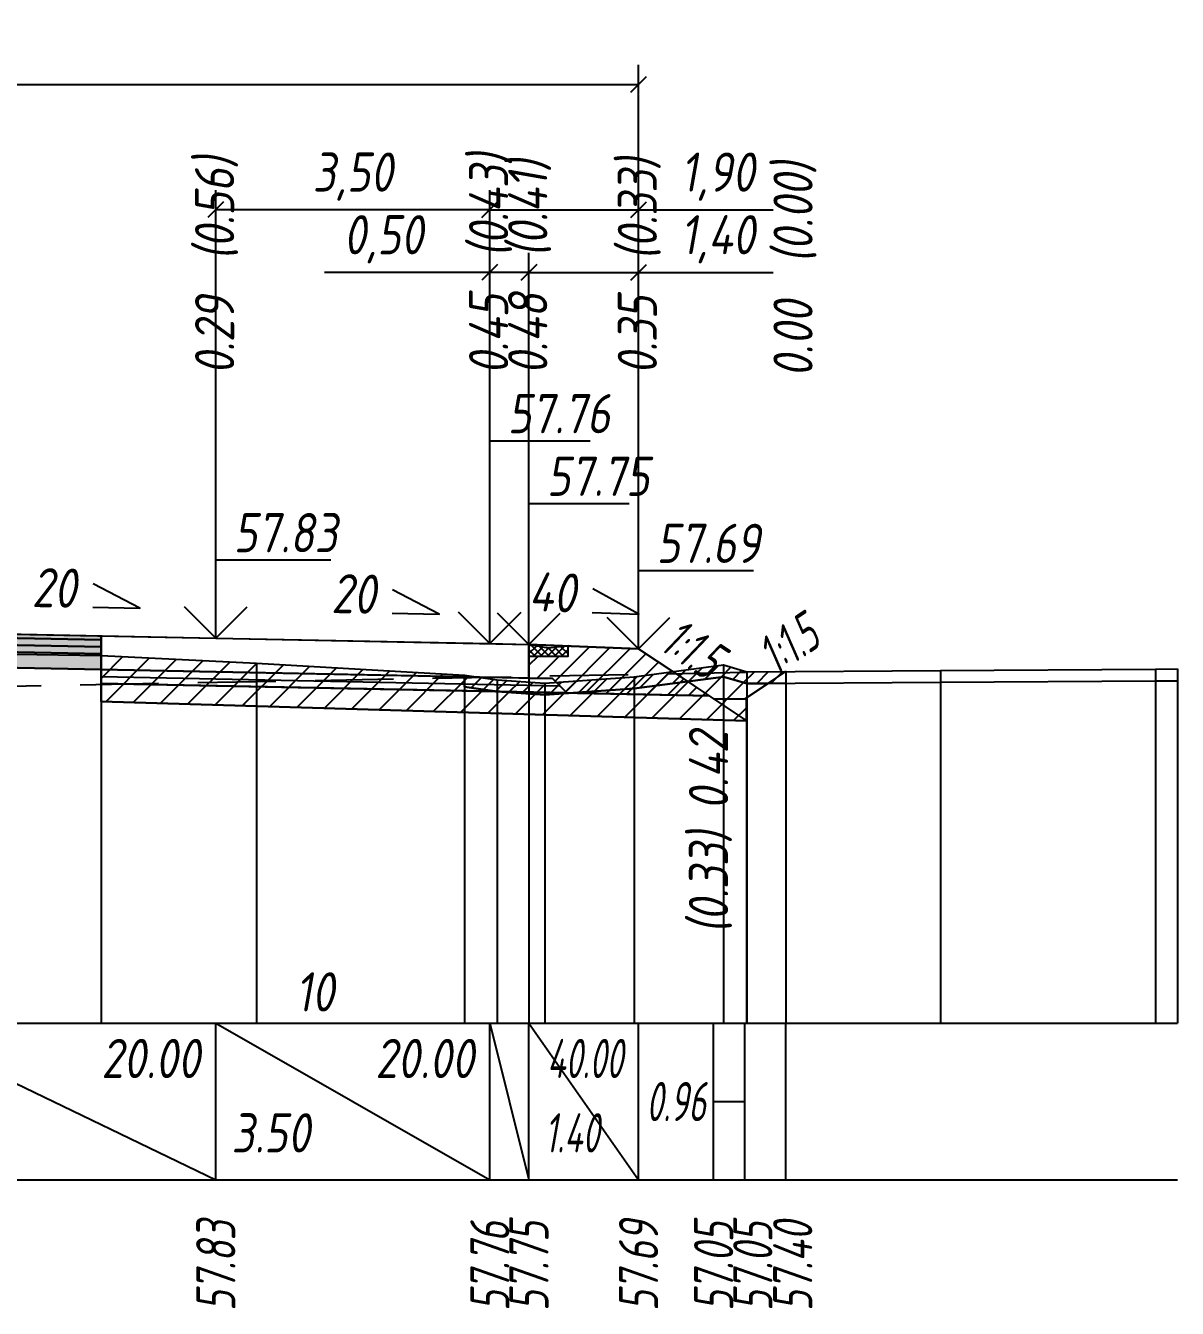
# Model space of a CAD drawing. Extents: x -717 to 1451, y -133302 to 233.
# Drawn here: x 166.6 to 240.2, y -65983.2 to -65901.3 of the extents above; entities that cross this region are included whole.
import ezdxf
from ezdxf.enums import TextEntityAlignment as Align

# ---------------------------------------------------------------- set-up
doc = ezdxf.new("R2010")
doc.units = 0
doc.linetypes.add('штриховая', pattern=[0.75, 0.5, -0.25])
for name, color, linetype in [('Интерполированный поперечник', 2, 'Continuous'), ('Код_514', 1, 'Continuous'), ('Контур_0', 7, 'Continuous'), ('Контур_2521', 7, 'Continuous'), ('Контур_2564', 7, 'Continuous'), ('Контур_2660', 7, 'Continuous'), ('Контур_2665', 7, 'Continuous'), ('Контур_400', 7, 'Continuous'), ('Контур_508', 7, 'Continuous'), ('Контур_512', 7, 'Continuous'), ('Контур_513', 7, 'Continuous'), ('Контур_818', 7, 'Continuous'), ('Красный поперечник', 1, 'Continuous'), ('Объём_2501', 7, 'Continuous'), ('Объём_2564', 7, 'Continuous'), ('Объём_2650', 7, 'Continuous'), ('Объём_2660', 7, 'Continuous'), ('Объём_2661', 7, 'Continuous'), ('Объём_2662', 7, 'Continuous'), ('Объём_2663', 7, 'Continuous'), ('Объём_2664', 7, 'Continuous'), ('Объём_2665', 7, 'Continuous'), ('Объём_2666', 7, 'Continuous'), ('Объём_2667', 7, 'Continuous'), ('Объём_2668', 7, 'Continuous'), ('Объём_2669', 7, 'Continuous'), ('Объём_2675', 7, 'Continuous'), ('Объём_2753', 7, 'Continuous'), ('Откосы', 7, 'Continuous'), ('Отметки покрытия', 7, 'Continuous'), ('Рабочие отметки', 7, 'Continuous'), ('Рабочие отметки доп.', 7, 'Continuous'), ('Слои выравнивания', 7, 'Continuous'), ('Таблица', 7, 'Continuous'), ('Уклоны проезжей части', 7, 'Continuous'), ('Черный поперечник', 3, 'Continuous')]:
    doc.layers.add(name, color=color, linetype=linetype)
for name, color, linetype, true_color in [('Контур_2540', 2, 'Continuous', 0xffff00), ('Контур_2560', 2, 'Continuous', 0xffff00), ('Контур_2561', 7, 'Continuous', 0xff8040), ('Контур_2562', 3, 'Continuous', 0x00ff00), ('Контур_2563', 7, 'Continuous', 0xff8000), ('Контур_2570', 7, 'Continuous', 0x80ff00), ('Контур_2725', 7, 'Continuous', 0x323232), ('Контур_2736', 4, 'Continuous', 0x00ffff), ('Контур_2737', 4, 'Continuous', 0x00ffff), ('Контур_2738', 4, 'Continuous', 0x00ffff), ('Контур_2739', 4, 'Continuous', 0x00ffff), ('Контур_2741', 4, 'Continuous', 0x00ffff), ('Контур_2742', 4, 'Continuous', 0x00ffff), ('Контур_2743', 4, 'Continuous', 0x00ffff), ('Контур_2744', 7, 'Continuous', 0xa4ffff), ('Контур_2745', 7, 'Continuous', 0xa4ffff), ('Контур_2747', 4, 'Continuous', 0x00ffff), ('Контур_2748', 4, 'Continuous', 0x00ffff), ('Контур_2749', 4, 'Continuous', 0x00ffff), ('Контур_2750', 4, 'Continuous', 0x00ffff), ('Контур_2751', 4, 'Continuous', 0x00ffff), ('Контур_2752', 4, 'Continuous', 0x00ffff), ('Контур_2760', 7, 'Continuous', 0x323232), ('Контур_2761', 7, 'Continuous', 0x323232), ('Контур_2762', 7, 'Continuous', 0x323232), ('Контур_2763', 7, 'Continuous', 0x323232), ('Контур_402', 7, 'Continuous', 0xff6464), ('Контур_703', 4, 'Continuous', 0x00ffff), ('Контур_705', 4, 'Continuous', 0x00ffff), ('Контур_707', 4, 'Continuous', 0x00ffff), ('Контур_720', 131, 'Continuous', 0xaaffff), ('Объём_2500', 7, 'Continuous', 0xc0c0c0), ('Объём_2520', 7, 'Continuous', 0x80ffff), ('Объём_2540', 2, 'Continuous', 0xffff00), ('Объём_2560', 2, 'Continuous', 0xffff00), ('Объём_2561', 7, 'Continuous', 0xff8040), ('Объём_2562', 3, 'Continuous', 0x00ff00), ('Объём_2563', 7, 'Continuous', 0xff8000), ('Объём_2570', 7, 'Continuous', 0x80ff00), ('Объём_2600', 7, 'Continuous', 0x808000), ('Объём_2746', 2, 'Continuous', 0xffff00)]:
    doc.layers.add(name, color=color, linetype=linetype, true_color=true_color)
doc.styles.get("Standard").update_dxf_attribs({"font": 'txt', "height": 2.5})
doc.styles.add('М', font='romand.shx', dxfattribs={"width": 0.8, "oblique": 10, "height": 2.5})
doc.dimstyles.new('ISO-25', dxfattribs={"dimtxt": 2.5, "dimasz": 2.5, "dimexe": 1.25, "dimexo": 0.625, "dimtad": 1, "dimtxsty": 'Standard', "dimcen": 2.5, "dimadec": 0, "dimazin": 0, "dimtfac": 1, "dimtmove": 0, "dimatfit": 3, "dimfxl": 1, "dimarcsym": 0})

# ---------------------------------------------------------------- blocks, each defined once
blk = doc.blocks.new('_Oblique')
at = {"color": 0, "linetype": 'ByBlock', "lineweight": -2}
blk.add_line((-0.5, -0.5), (0.5, 0.5), dxfattribs=at)
blk = doc.blocks.new('*D1587')
at = {"color": 0, "lineweight": -2, "transparency": 16777216}
for p, q in [((198.793, -65940.247), (198.793, -65915.807)), ((205.793, -65940.527), (205.793, -65915.807)), ((198.793, -65917.057), (205.793, -65917.057)), ((205.793, -65917.057), (214.397, -65917.057))]:
    blk.add_line(p, q, dxfattribs=at)
at = {"layer": 'Defpoints', "color": 0, "transparency": 16777216}
for p in [(205.793, -65917.057), (198.793, -65940.872), (205.793, -65941.152)]:
    blk.add_point(p, dxfattribs=at)
at = {"color": 0, "lineweight": -2, "transparency": 16777216, "rotation": 180}
blk.add_blockref('_Oblique', (198.793, -65917.057), dxfattribs=at)
at = {"color": 0, "lineweight": -2, "transparency": 16777216}
blk.add_blockref('_Oblique', (205.793, -65917.057), dxfattribs=at)
at = {"color": 0, "transparency": 16777216, "insert": (210.856, -65914.944), "char_height": 2.5, "width": 8.75, "attachment_point": 5, "style": 'М'}
blk.add_mtext('1,40', dxfattribs=at)
blk = doc.blocks.new('*D1589')
at = {"color": 0, "lineweight": -2, "transparency": 16777216}
for p, q in [((196.293, -65940.197), (196.293, -65915.807)), ((198.793, -65940.247), (198.793, -65915.807)), ((196.293, -65917.057), (185.741, -65917.057)), ((198.793, -65917.057), (196.293, -65917.057))]:
    blk.add_line(p, q, dxfattribs=at)
at = {"layer": 'Defpoints', "color": 0, "transparency": 16777216}
for p in [(198.793, -65917.057), (196.293, -65940.822), (198.793, -65940.872)]:
    blk.add_point(p, dxfattribs=at)
at = {"color": 0, "lineweight": -2, "transparency": 16777216, "rotation": 180}
blk.add_blockref('_Oblique', (196.293, -65917.057), dxfattribs=at)
at = {"color": 0, "lineweight": -2, "transparency": 16777216}
blk.add_blockref('_Oblique', (198.793, -65917.057), dxfattribs=at)
at = {"color": 0, "transparency": 16777216, "insert": (189.502, -65914.944), "char_height": 2.5, "width": 9.16667, "attachment_point": 5, "style": 'М'}
blk.add_mtext('0,50', dxfattribs=at)
blk = doc.blocks.new('*D1591')
at = {"color": 0, "lineweight": -2, "transparency": 16777216}
for p, q in [((178.793, -65939.847), (178.793, -65911.807)), ((196.293, -65940.197), (196.293, -65911.807)), ((196.293, -65913.057), (178.793, -65913.057))]:
    blk.add_line(p, q, dxfattribs=at)
at = {"layer": 'Defpoints', "color": 0, "transparency": 16777216}
for p in [(178.793, -65913.057), (178.793, -65940.472), (196.293, -65940.822)]:
    blk.add_point(p, dxfattribs=at)
at = {"color": 0, "lineweight": -2, "transparency": 16777216, "rotation": 180}
blk.add_blockref('_Oblique', (178.793, -65913.057), dxfattribs=at)
at = {"color": 0, "lineweight": -2, "transparency": 16777216}
blk.add_blockref('_Oblique', (196.293, -65913.057), dxfattribs=at)
at = {"color": 0, "transparency": 16777216, "insert": (187.543, -65910.944), "char_height": 2.5, "width": 9.58333, "attachment_point": 5, "style": 'М'}
blk.add_mtext('3,50', dxfattribs=at)
blk = doc.blocks.new('*D1592')
at = {"color": 0, "lineweight": -2, "transparency": 16777216}
for p, q in [((196.293, -65940.197), (196.293, -65911.807)), ((205.793, -65940.527), (205.793, -65911.807)), ((196.293, -65913.057), (205.793, -65913.057)), ((205.793, -65913.057), (214.397, -65913.057))]:
    blk.add_line(p, q, dxfattribs=at)
at = {"layer": 'Defpoints', "color": 0, "transparency": 16777216}
for p in [(196.293, -65913.057), (196.293, -65940.822), (205.793, -65941.152)]:
    blk.add_point(p, dxfattribs=at)
at = {"color": 0, "lineweight": -2, "transparency": 16777216, "rotation": 180}
blk.add_blockref('_Oblique', (196.293, -65913.057), dxfattribs=at)
at = {"color": 0, "lineweight": -2, "transparency": 16777216}
blk.add_blockref('_Oblique', (205.793, -65913.057), dxfattribs=at)
at = {"color": 0, "transparency": 16777216, "insert": (210.856, -65910.944), "char_height": 2.5, "width": 8.75, "attachment_point": 5, "style": 'М'}
blk.add_mtext('1,90', dxfattribs=at)
blk = doc.blocks.new('*D1594')
at = {"color": 0, "lineweight": -2, "transparency": 16777216}
for p, q in [((110.293, -65940.527), (110.293, -65903.807)), ((205.793, -65940.527), (205.793, -65903.807)), ((110.293, -65905.057), (205.793, -65905.057))]:
    blk.add_line(p, q, dxfattribs=at)
at = {"layer": 'Defpoints', "color": 0, "transparency": 16777216}
for p in [(205.793, -65905.057), (110.293, -65941.152), (205.793, -65941.152)]:
    blk.add_point(p, dxfattribs=at)
at = {"color": 0, "lineweight": -2, "transparency": 16777216, "rotation": 180}
blk.add_blockref('_Oblique', (110.293, -65905.057), dxfattribs=at)
at = {"color": 0, "lineweight": -2, "transparency": 16777216}
blk.add_blockref('_Oblique', (205.793, -65905.057), dxfattribs=at)
at = {"color": 0, "transparency": 16777216, "insert": (158.043, -65902.944), "char_height": 2.5, "width": 10.41667, "attachment_point": 5, "style": 'М'}
blk.add_mtext('19,10', dxfattribs=at)

msp = doc.modelspace()

# ---------------------------------------------------------------- hatches: boundary and pattern name
h = msp.add_hatch()
h.set_pattern_fill('ANSI37', color=256, scale=0.1)
h.set_pattern_definition([(45, (200.03432, -65941.05793), (-0.22451, 0.22451), []), (135, (200.03432, -65941.05793), (-0.22451, -0.22451), [])])
h.paths.add_polyline_path([(198.793, -65940.81), (198.793, -65941.561), (201.293, -65941.561), (201.297, -65940.91), (200.027, -65941.058)])
at = {"layer": 'Объём_2563'}
h = msp.add_hatch(dxfattribs=at)
h.set_pattern_fill('ANSI31', color=256, scale=0.3)
h.paths.add_polyline_path([(201.211, -65943.908), (200.293, -65942.99), (198.793, -65942.96), (198.793, -65941.561), (201.297, -65941.561), (201.297, -65940.91), (205.793, -65941.09), (210.293, -65944.09)])
at = {"layer": 'Объём_2570'}
h = msp.add_hatch(dxfattribs=at)
h.set_pattern_fill('ANSI31', color=256, scale=0.2)
h.paths.add_polyline_path([(215.205, -65943.292), (212.715, -65943.31), (211.224, -65942.872), (205.513, -65943.634), (199.798, -65944.04), (196.772, -65943.818), (194.684, -65943.522), (194.684, -65942.772), (196.772, -65943.068), (199.798, -65943.29), (205.513, -65942.884), (211.224, -65942.122), (212.715, -65942.56), (215.205, -65942.542)])
at = {"layer": 'Объём_2600'}
h = msp.add_hatch(dxfattribs=at)
h.set_pattern_fill('ANSI31', color=6, scale=0.4)
h.paths.add_polyline_path([(212.684, -65944.223), (212.684, -65945.684), (171.462, -65944.447), (171.462, -65941.516), (181.4, -65942.012), (194.684, -65942.772), (194.684, -65943.522), (196.772, -65943.818), (199.798, -65944.04), (205.513, -65943.634), (211.224, -65942.872), (212.715, -65943.31), (214.068, -65943.3)])
h = msp.add_hatch(dxfattribs=at)
h.set_pattern_fill('HONEY', color=5, scale=0.3)
h.paths.add_polyline_path([(214.068, -65943.3), (215.205, -65942.542), (215.205, -65943.292)])
at = {"layer": 'Слои выравнивания'}
for color, points in [(2, [(158.043, -65939.995), (161.844, -65940.071), (171.462, -65940.263), (171.462, -65940.513), (161.844, -65940.321), (158.043, -65940.245)]), (3, [(158.043, -65940.245), (161.844, -65940.321), (171.462, -65940.513), (171.462, -65940.963), (161.844, -65940.771), (158.043, -65940.695)]), (4, [(158.043, -65940.695), (161.844, -65940.771), (171.462, -65940.963), (171.462, -65941.413), (161.844, -65941.221), (158.043, -65941.145)]), (5, [(158.043, -65941.145), (161.844, -65941.221), (171.462, -65941.413), (171.462, -65942.413), (161.844, -65942.221), (158.043, -65942.145)])]:
    msp.add_hatch(color=color, dxfattribs=at).paths.add_polyline_path(points)

# ---------------------------------------------------------------- linework, layer by layer
msp.add_lwpolyline([(198.793, -65940.81), (198.793, -65941.561), (201.293, -65941.561), (201.297, -65940.91), (200.027, -65941.058), (198.793, -65940.81)])
at = {"layer": 'Интерполированный поперечник', "linetype": 'штриховая', "ltscale": 10, "flags": 128}
msp.add_lwpolyline([(87.65, -65944.945), (215.205, -65942.542)], dxfattribs=at)
at = {"layer": 'Код_514'}
for p, q in [((158.043, -65965), (178.793, -65975)), ((178.793, -65975), (178.793, -65965)), ((178.793, -65965), (196.293, -65975)), ((196.293, -65975), (196.293, -65965)), ((196.293, -65965), (198.793, -65975)), ((198.793, -65975), (198.793, -65965)), ((198.793, -65965), (205.793, -65975)), ((205.793, -65975), (205.793, -65965)), ((210.588, -65975), (210.588, -65965)), ((212.588, -65975), (212.588, -65965)), ((215.205, -65975), (215.205, -65965)), ((210.588, -65970), (212.588, -65970))]:
    msp.add_line(p, q, dxfattribs=at)
at = {"layer": 'Контур_0', "flags": 128}
for points in [[(171.462, -65940.263), (198.793, -65940.81), (198.793, -65942.96), (171.462, -65942.413), (171.462, -65940.263), (171.462, -65940.263)], [(205.793, -65941.09), (208.17, -65942.675), (208.17, -65942.675), (208.17, -65942.675), (208.17, -65942.675), (208.17, -65942.675), (208.17, -65942.675), (208.17, -65942.675), (208.17, -65942.675), (208.17, -65942.675), (208.17, -65942.675), (208.17, -65942.675), (208.17, -65942.675), (208.17, -65942.675), (208.17, -65942.675), (210.588, -65944.287)], [(205.793, -65941.09), (208.17, -65942.675), (208.17, -65942.675), (208.17, -65942.675), (208.17, -65942.675), (208.17, -65942.675), (208.17, -65942.675), (208.17, -65942.675), (208.17, -65942.675), (208.17, -65942.675), (208.17, -65942.675), (208.17, -65942.675), (208.17, -65942.675), (208.17, -65942.675), (208.17, -65942.675), (210.588, -65944.287), (212.588, -65944.287), (215.205, -65942.542), (215.205, -65942.542), (215.205, -65942.542), (215.205, -65942.542), (215.205, -65942.542), (215.205, -65942.542), (215.205, -65942.542), (215.205, -65942.542), (215.205, -65942.542), (215.205, -65942.542), (215.205, -65942.542), (215.205, -65942.542), (215.205, -65942.542)], [(178.793, -65942.56), (200.293, -65942.99), (201.211, -65943.908), (171.462, -65943.313), (171.462, -65942.413), (178.793, -65942.56), (178.793, -65942.56)], [(198.793, -65942.96), (200.293, -65942.99), (201.211, -65943.908), (210.293, -65944.09)]]:
    msp.add_lwpolyline(points, dxfattribs=at)
at = {"layer": 'Контур_2521', "color": 250, "flags": 128}
msp.add_lwpolyline([(171.462, -65942.863), (200.752, -65943.449)], dxfattribs=at)
at = {"layer": 'Контур_2540', "flags": 128}
msp.add_lwpolyline([(178.793, -65943.46), (210.293, -65944.09), (212.684, -65945.684), (171.462, -65944.447), (171.462, -65943.313), (178.793, -65943.46), (178.793, -65943.46)], dxfattribs=at)
at = {"layer": 'Контур_2560', "flags": 128}
msp.add_lwpolyline([(198.793, -65940.81), (205.793, -65941.09), (205.793, -65941.09), (205.793, -65941.09)], dxfattribs=at)
at = {"layer": 'Контур_2561', "flags": 128}
msp.add_lwpolyline([(198.793, -65940.81), (198.793, -65940.81), (205.793, -65941.09), (205.793, -65941.09), (198.793, -65940.81)], dxfattribs=at)
at = {"layer": 'Контур_2562', "flags": 128}
msp.add_lwpolyline([(205.793, -65941.09), (205.793, -65941.09), (205.793, -65941.09), (205.793, -65941.09), (205.793, -65941.09)], dxfattribs=at)
at = {"layer": 'Контур_2563', "flags": 128}
msp.add_lwpolyline([(201.211, -65943.908), (200.293, -65942.99), (198.793, -65942.96), (198.793, -65940.81), (205.793, -65941.09), (210.293, -65944.09), (201.211, -65943.908), (201.211, -65943.908)], dxfattribs=at)
at = {"layer": 'Контур_2564', "flags": 128}
msp.add_lwpolyline([(198.793, -65940.81), (205.793, -65941.09)], dxfattribs=at)
at = {"layer": 'Контур_2570', "flags": 128}
msp.add_lwpolyline([(161.844, -65941.373), (171.462, -65941.516), (181.4, -65942.012), (194.684, -65942.772), (194.684, -65943.522), (196.772, -65943.818), (199.798, -65944.04), (205.513, -65943.634), (211.224, -65942.872), (212.715, -65943.31), (225.071, -65943.219), (238.802, -65943.144), (240.205, -65943.129)], dxfattribs=at)
at = {"layer": 'Контур_2660', "flags": 128}
msp.add_lwpolyline([(171.462, -65944.447), (212.684, -65945.684)], dxfattribs=at)
at = {"layer": 'Контур_2665', "flags": 128}
msp.add_lwpolyline([(205.793, -65941.09), (205.793, -65941.09)], dxfattribs=at)
at = {"layer": 'Контур_2725', "flags": 128}
msp.add_lwpolyline([(125.227, -65942.801), (134.452, -65942.616), (137.293, -65942.56), (148.329, -65942.339), (152.304, -65942.259), (158.043, -65942.145), (161.844, -65942.221), (171.462, -65942.413)], dxfattribs=at)
at = {"layer": 'Контур_2736', "flags": 128}
for points in [[(205.793, -65941.09), (208.17, -65942.675)], [(208.17, -65942.675), (210.588, -65944.287)]]:
    msp.add_lwpolyline(points, dxfattribs=at)
at = {"layer": 'Контур_2737', "flags": 128}
msp.add_lwpolyline([(208.17, -65942.675), (208.17, -65942.675)], dxfattribs=at)
at = {"layer": 'Контур_2738', "flags": 128}
msp.add_lwpolyline([(208.17, -65942.675), (208.17, -65942.675)], dxfattribs=at)
at = {"layer": 'Контур_2739', "flags": 128}
msp.add_lwpolyline([(208.17, -65942.675), (208.17, -65942.675)], dxfattribs=at)
at = {"layer": 'Контур_2741', "flags": 128}
msp.add_lwpolyline([(215.205, -65942.542), (215.205, -65942.542)], dxfattribs=at)
at = {"layer": 'Контур_2742', "flags": 128}
msp.add_lwpolyline([(215.205, -65942.542), (215.205, -65942.542)], dxfattribs=at)
at = {"layer": 'Контур_2743', "flags": 128}
msp.add_lwpolyline([(215.205, -65942.542), (215.205, -65942.542)], dxfattribs=at)
at = {"layer": 'Контур_2744', "flags": 128}
msp.add_lwpolyline([(215.205, -65942.542), (215.205, -65942.542)], dxfattribs=at)
msp.add_lwpolyline([(215.205, -65942.542), (215.205, -65942.542)], dxfattribs=at)
msp.add_lwpolyline([(215.205, -65942.542), (215.205, -65942.542)], dxfattribs=at)
msp.add_lwpolyline([(215.205, -65942.542), (215.205, -65942.542)], dxfattribs=at)
msp.add_lwpolyline([(215.205, -65942.542), (215.205, -65942.542)], dxfattribs=at)
msp.add_lwpolyline([(215.205, -65942.542), (215.205, -65942.542)], dxfattribs=at)
at = {"layer": 'Контур_2745', "flags": 128}
msp.add_lwpolyline([(208.17, -65942.675), (208.17, -65942.675)], dxfattribs=at)
msp.add_lwpolyline([(208.17, -65942.675), (208.17, -65942.675)], dxfattribs=at)
msp.add_lwpolyline([(208.17, -65942.675), (208.17, -65942.675)], dxfattribs=at)
msp.add_lwpolyline([(208.17, -65942.675), (208.17, -65942.675)], dxfattribs=at)
msp.add_lwpolyline([(208.17, -65942.675), (208.17, -65942.675)], dxfattribs=at)
msp.add_lwpolyline([(208.17, -65942.675), (208.17, -65942.675)], dxfattribs=at)
at = {"layer": 'Контур_2747', "flags": 128}
msp.add_lwpolyline([(208.17, -65942.675), (208.17, -65942.675)], dxfattribs=at)
at = {"layer": 'Контур_2748', "flags": 128}
msp.add_lwpolyline([(208.17, -65942.675), (208.17, -65942.675)], dxfattribs=at)
at = {"layer": 'Контур_2749', "flags": 128}
msp.add_lwpolyline([(208.17, -65942.675), (208.17, -65942.675)], dxfattribs=at)
at = {"layer": 'Контур_2750', "flags": 128}
msp.add_lwpolyline([(215.205, -65942.542), (215.205, -65942.542)], dxfattribs=at)
at = {"layer": 'Контур_2751', "flags": 128}
msp.add_lwpolyline([(215.205, -65942.542), (215.205, -65942.542)], dxfattribs=at)
at = {"layer": 'Контур_2752', "flags": 128}
msp.add_lwpolyline([(215.205, -65942.542), (215.205, -65942.542)], dxfattribs=at)
at = {"layer": 'Контур_2760', "flags": 128}
msp.add_lwpolyline([(125.227, -65940.651), (134.452, -65940.466), (137.293, -65940.41), (148.329, -65940.189), (152.304, -65940.109), (158.043, -65939.995), (161.844, -65940.071), (171.462, -65940.263)], dxfattribs=at)
at = {"layer": 'Контур_2761', "flags": 128}
msp.add_lwpolyline([(125.227, -65940.901), (134.452, -65940.716), (137.293, -65940.66), (148.329, -65940.439), (152.304, -65940.359), (158.043, -65940.245), (161.844, -65940.321), (171.462, -65940.513)], dxfattribs=at)
at = {"layer": 'Контур_2762', "flags": 128}
msp.add_lwpolyline([(125.227, -65941.351), (134.452, -65941.166), (137.293, -65941.11), (148.329, -65940.889), (152.304, -65940.809), (158.043, -65940.695), (161.844, -65940.771), (171.462, -65940.963)], dxfattribs=at)
at = {"layer": 'Контур_2763', "flags": 128}
msp.add_lwpolyline([(125.227, -65941.801), (134.452, -65941.616), (137.293, -65941.56), (148.329, -65941.339), (152.304, -65941.259), (158.043, -65941.145), (161.844, -65941.221), (171.462, -65941.413)], dxfattribs=at)
at = {"layer": 'Контур_400', "flags": 128}
msp.add_lwpolyline([(158.043, -65939.995), (178.793, -65940.41), (196.293, -65940.76), (196.293, -65940.76), (196.293, -65940.76), (196.293, -65940.76), (196.293, -65940.76), (196.293, -65940.76), (198.793, -65940.81)], dxfattribs=at)
at = {"layer": 'Контур_402', "flags": 128}
msp.add_lwpolyline([(105, -65945.636), (125.227, -65945.029), (125.227, -65942.801), (158.043, -65942.145), (171.462, -65942.413), (171.462, -65944.447), (212.684, -65945.684)], dxfattribs=at)
at = {"layer": 'Контур_508', "flags": 128}
msp.add_lwpolyline([(105, -65945.636), (125.227, -65945.029), (125.227, -65942.801), (158.043, -65942.145), (171.462, -65942.413), (171.462, -65944.447), (212.684, -65945.684), (212.684, -65944.223), (215.205, -65942.542)], dxfattribs=at)
at = {"layer": 'Контур_512', "flags": 128}
msp.add_lwpolyline([(171.462, -65944.447), (212.684, -65945.684), (212.684, -65944.223), (215.205, -65942.542)], dxfattribs=at)
at = {"layer": 'Контур_513', "flags": 128}
msp.add_lwpolyline([(105, -65945.636), (125.227, -65945.029), (125.227, -65942.801), (158.043, -65942.145), (171.462, -65942.413), (171.462, -65944.447), (212.684, -65945.684), (212.684, -65944.223), (215.205, -65942.542)], dxfattribs=at)
at = {"layer": 'Контур_703', "flags": 128}
msp.add_lwpolyline([(205.793, -65941.09), (208.17, -65942.675)], dxfattribs=at)
at = {"layer": 'Контур_705', "flags": 128}
msp.add_lwpolyline([(208.17, -65942.675), (208.17, -65942.675)], dxfattribs=at)
at = {"layer": 'Контур_707', "flags": 128}
msp.add_lwpolyline([(212.588, -65944.287), (215.205, -65942.542)], dxfattribs=at)
at = {"layer": 'Контур_720', "flags": 128}
msp.add_lwpolyline([(210.588, -65944.287), (212.588, -65944.287)], dxfattribs=at)
at = {"layer": 'Контур_818', "flags": 128}
msp.add_lwpolyline([(105, -65942.712), (116.19, -65942.121), (125.227, -65941.571), (134.452, -65941.47), (148.329, -65941.212), (158.043, -65941.328), (161.844, -65941.373), (171.462, -65941.516), (181.4, -65942.012), (194.684, -65942.772), (194.684, -65943.522), (196.772, -65943.818), (199.798, -65944.04), (205.513, -65943.634), (211.224, -65942.872), (212.715, -65943.31), (215.205, -65943.292)], dxfattribs=at)
at = {"layer": 'Красный поперечник'}
for p, q in [((158.043, -65939.995), (178.793, -65940.41)), ((178.793, -65940.41), (196.293, -65940.76)), ((196.293, -65940.76), (198.793, -65940.81)), ((198.793, -65940.81), (205.793, -65941.09)), ((205.793, -65941.09), (210.588, -65944.287)), ((212.588, -65944.287), (215.205, -65942.542)), ((215.205, -65942.542), (215.205, -65965)), ((171.462, -65944.447), (171.462, -65965)), ((210.588, -65944.287), (212.588, -65944.287)), ((212.684, -65944.223), (212.684, -65965)), ((212.684, -65945.684), (212.684, -65965))]:
    msp.add_line(p, q, dxfattribs=at)
at = {"layer": 'Объём_2500', "flags": 128}
msp.add_lwpolyline([(171.462, -65940.263), (198.793, -65940.81), (198.793, -65942.96), (171.462, -65942.413), (171.462, -65940.263), (171.462, -65940.263)], dxfattribs=at)
at = {"layer": 'Объём_2501', "flags": 128}
msp.add_lwpolyline([(158.043, -65939.995), (178.793, -65940.41), (196.293, -65940.76), (196.293, -65940.76), (196.293, -65940.76), (196.293, -65940.76), (196.293, -65940.76), (196.293, -65940.76), (198.793, -65940.81)], dxfattribs=at)
at = {"layer": 'Объём_2520', "color": 250, "flags": 128}
msp.add_lwpolyline([(178.793, -65942.56), (200.293, -65942.99), (201.211, -65943.908), (171.462, -65943.313), (171.462, -65942.413), (178.793, -65942.56), (178.793, -65942.56)], dxfattribs=at)
at = {"layer": 'Объём_2540', "flags": 128}
msp.add_lwpolyline([(178.793, -65943.46), (210.293, -65944.09), (212.684, -65945.684), (171.462, -65944.447), (171.462, -65943.313), (178.793, -65943.46), (178.793, -65943.46)], dxfattribs=at)
at = {"layer": 'Объём_2560', "flags": 128}
msp.add_lwpolyline([(198.793, -65940.81), (205.793, -65941.09), (205.793, -65941.09), (205.793, -65941.09)], dxfattribs=at)
at = {"layer": 'Объём_2561', "flags": 128}
msp.add_lwpolyline([(198.793, -65940.81), (198.793, -65940.81), (205.793, -65941.09), (205.793, -65941.09), (198.793, -65940.81)], dxfattribs=at)
at = {"layer": 'Объём_2562', "flags": 128}
msp.add_lwpolyline([(205.793, -65941.09), (205.793, -65941.09), (205.793, -65941.09), (205.793, -65941.09), (205.793, -65941.09)], dxfattribs=at)
at = {"layer": 'Объём_2563', "color": 250, "flags": 128}
msp.add_lwpolyline([(201.211, -65943.908), (200.293, -65942.99), (198.793, -65942.96), (198.793, -65941.561), (201.297, -65941.561), (201.297, -65940.91), (205.793, -65941.09), (210.293, -65944.09), (201.211, -65943.908), (201.211, -65943.908)], dxfattribs=at)
at = {"layer": 'Объём_2564', "flags": 128}
msp.add_lwpolyline([(198.793, -65940.81), (205.793, -65941.09)], dxfattribs=at)
at = {"layer": 'Объём_2570', "flags": 128}
msp.add_lwpolyline([(215.205, -65943.292), (212.715, -65943.31), (211.224, -65942.872), (205.513, -65943.634), (199.798, -65944.04), (196.772, -65943.818), (194.684, -65943.522), (194.684, -65942.772), (196.772, -65943.068), (199.798, -65943.29), (205.513, -65942.884), (211.224, -65942.122), (212.715, -65942.56), (215.205, -65942.542), (215.205, -65943.292), (215.205, -65943.292)], dxfattribs=at)
at = {"layer": 'Объём_2600', "color": 5, "flags": 128}
msp.add_lwpolyline([(214.068, -65943.3), (215.205, -65942.542), (215.205, -65943.292), (214.068, -65943.3), (214.068, -65943.3)], dxfattribs=at)
at = {"layer": 'Объём_2650', "color": 6, "flags": 128}
msp.add_lwpolyline([(212.684, -65944.223), (212.684, -65945.684), (171.462, -65944.447), (171.462, -65941.516), (181.4, -65942.012), (194.684, -65942.772), (194.684, -65943.522), (196.772, -65943.818), (199.798, -65944.04), (205.513, -65943.634), (211.224, -65942.872), (212.715, -65943.31), (214.068, -65943.3), (212.684, -65944.223), (212.684, -65944.223)], dxfattribs=at)
at = {"layer": 'Объём_2660', "flags": 128}
msp.add_lwpolyline([(171.462, -65944.447), (212.684, -65945.684)], dxfattribs=at)
at = {"layer": 'Объём_2661', "flags": 128}
msp.add_lwpolyline([(205.793, -65941.09), (208.17, -65942.675), (210.588, -65944.287)], dxfattribs=at)
at = {"layer": 'Объём_2662', "flags": 128}
msp.add_lwpolyline([(212.588, -65944.287), (215.205, -65942.542)], dxfattribs=at)
at = {"layer": 'Объём_2663', "flags": 128}
msp.add_lwpolyline([(210.588, -65944.287), (212.588, -65944.287)], dxfattribs=at)
at = {"layer": 'Объём_2664', "flags": 128}
msp.add_lwpolyline([(210.588, -65944.287), (212.588, -65944.287)], dxfattribs=at)
at = {"layer": 'Объём_2665', "flags": 128}
msp.add_lwpolyline([(205.793, -65941.09), (205.793, -65941.09)], dxfattribs=at)
at = {"layer": 'Объём_2666', "flags": 128}
for points in [[(205.793, -65941.09), (208.17, -65942.675)], [(208.17, -65942.675), (210.588, -65944.287)]]:
    msp.add_lwpolyline(points, dxfattribs=at)
at = {"layer": 'Объём_2667', "flags": 128}
for points in [[(208.17, -65942.675), (208.17, -65942.675)], [(215.205, -65942.542), (215.205, -65942.542)]]:
    msp.add_lwpolyline(points, dxfattribs=at)
at = {"layer": 'Объём_2668', "flags": 128}
for points in [[(208.17, -65942.675), (208.17, -65942.675)], [(215.205, -65942.542), (215.205, -65942.542)]]:
    msp.add_lwpolyline(points, dxfattribs=at)
at = {"layer": 'Объём_2669', "flags": 128}
for points in [[(208.17, -65942.675), (208.17, -65942.675)], [(215.205, -65942.542), (215.205, -65942.542)]]:
    msp.add_lwpolyline(points, dxfattribs=at)
at = {"layer": 'Объём_2675', "flags": 128}
for points in [[(208.17, -65942.675), (208.17, -65942.675)], [(208.17, -65942.675), (208.17, -65942.675)], [(208.17, -65942.675), (208.17, -65942.675)], [(208.17, -65942.675), (208.17, -65942.675)], [(208.17, -65942.675), (208.17, -65942.675)], [(208.17, -65942.675), (208.17, -65942.675)], [(215.205, -65942.542), (215.205, -65942.542)], [(215.205, -65942.542), (215.205, -65942.542)], [(215.205, -65942.542), (215.205, -65942.542)], [(215.205, -65942.542), (215.205, -65942.542)], [(215.205, -65942.542), (215.205, -65942.542)], [(215.205, -65942.542), (215.205, -65942.542)]]:
    msp.add_lwpolyline(points, dxfattribs=at)
at = {"layer": 'Объём_2746', "flags": 128}
msp.add_lwpolyline([(194.684, -65943.522), (196.772, -65943.818), (199.798, -65944.04), (205.513, -65943.634), (208.926, -65943.178), (210.588, -65944.287), (212.588, -65944.287), (212.684, -65944.223), (212.684, -65945.684), (171.462, -65944.447), (171.462, -65941.516), (181.4, -65942.012), (194.684, -65942.772), (194.684, -65943.522), (194.684, -65943.522)], dxfattribs=at)
at = {"layer": 'Объём_2753', "flags": 128}
msp.add_lwpolyline([(171.462, -65940.263), (171.462, -65940.263)], dxfattribs=at)
at = {"layer": 'Откосы', "color": 1, "flags": 128}
for points in [[(170.931, -65938.435), (173.931, -65938.495), (170.961, -65936.936)], [(190.056, -65938.818), (193.056, -65938.878), (190.086, -65937.318)], [(202.821, -65938.766), (205.819, -65938.886), (202.881, -65937.267)]]:
    msp.add_lwpolyline(points, dxfattribs=at)
at = {"layer": 'Отметки покрытия', "color": 1}
for p, q in [((196.293, -65940.76), (196.293, -65927.81)), ((196.293, -65927.81), (202.693, -65927.81)), ((198.793, -65940.81), (198.793, -65931.81)), ((198.793, -65931.81), (205.193, -65931.81)), ((178.793, -65940.41), (178.793, -65935.41)), ((178.793, -65935.41), (186.143, -65935.41)), ((205.793, -65941.09), (205.793, -65936.09)), ((205.793, -65936.09), (213.143, -65936.09)), ((178.793, -65940.41), (176.793, -65938.41)), ((178.793, -65940.41), (180.793, -65938.41)), ((196.293, -65940.76), (194.293, -65938.76)), ((196.293, -65940.76), (198.293, -65938.76)), ((198.793, -65940.81), (196.793, -65938.81)), ((198.793, -65940.81), (200.793, -65938.81)), ((205.793, -65941.09), (203.793, -65939.09)), ((205.793, -65941.09), (207.793, -65939.09))]:
    msp.add_line(p, q, dxfattribs=at)
at = {"layer": 'Слои выравнивания'}
for p, q in [((171.462, -65940.263), (171.462, -65965)), ((198.793, -65940.81), (198.793, -65965))]:
    msp.add_line(p, q, dxfattribs=at)
at = {"layer": 'Слои выравнивания', "color": 2, "flags": 128}
msp.add_lwpolyline([(158.043, -65939.995), (161.844, -65940.071), (171.462, -65940.263), (171.462, -65940.513), (161.844, -65940.321), (158.043, -65940.245)], close=True, dxfattribs=at)
at = {"layer": 'Слои выравнивания', "color": 3, "flags": 128}
msp.add_lwpolyline([(158.043, -65940.245), (161.844, -65940.321), (171.462, -65940.513), (171.462, -65940.963), (161.844, -65940.771), (158.043, -65940.695)], close=True, dxfattribs=at)
at = {"layer": 'Слои выравнивания', "color": 4, "flags": 128}
msp.add_lwpolyline([(158.043, -65940.695), (161.844, -65940.771), (171.462, -65940.963), (171.462, -65941.413), (161.844, -65941.221), (158.043, -65941.145)], close=True, dxfattribs=at)
at = {"layer": 'Слои выравнивания', "color": 5, "flags": 128}
msp.add_lwpolyline([(158.043, -65941.145), (161.844, -65941.221), (171.462, -65941.413), (171.462, -65942.413), (161.844, -65942.221), (158.043, -65942.145)], close=True, dxfattribs=at)
at = {"layer": 'Таблица'}
for p, q in [((80, -65965), (240.205, -65965)), ((80, -65975), (240.205, -65975))]:
    msp.add_line(p, q, dxfattribs=at)
at = {"layer": 'Черный поперечник', "color": 7}
for p, q in [((171.462, -65941.516), (171.462, -65965)), ((181.4, -65942.012), (181.4, -65965)), ((194.684, -65942.772), (194.684, -65965)), ((211.224, -65942.122), (211.224, -65965)), ((212.715, -65942.56), (212.715, -65965)), ((225.071, -65942.469), (225.071, -65965)), ((238.802, -65942.394), (238.802, -65965)), ((240.205, -65942.379), (240.205, -65965)), ((196.772, -65943.068), (196.772, -65965)), ((199.798, -65943.29), (199.798, -65965)), ((205.513, -65942.884), (205.513, -65965))]:
    msp.add_line(p, q, dxfattribs=at)
at = {"layer": 'Черный поперечник', "flags": 128}
msp.add_lwpolyline([(80, -65944.981), (81.177, -65944.942), (83.156, -65945), (87.65, -65944.945), (94.737, -65943.777), (102.208, -65942.859), (116.19, -65942.121), (125.227, -65941.571), (134.452, -65941.47), (148.329, -65941.212), (158.043, -65941.328), (161.844, -65941.373), (171.462, -65941.516), (181.4, -65942.012), (194.684, -65942.772), (196.772, -65943.068), (199.798, -65943.29), (205.513, -65942.884), (211.224, -65942.122), (212.715, -65942.56), (225.071, -65942.469), (238.802, -65942.394), (240.205, -65942.379)], dxfattribs=at)

# ---------------------------------------------------------------- texts
at = {"layer": 'Код_514', "style": 'М', "oblique": 10}
for s, width, p in [('20.00', 0.8, (177.793, -65966)), ('20.00', 0.8, (195.293, -65966)), ('40.00', 0.6, (204.793, -65966))]:
    msp.add_text(s, height=2.5, dxfattribs=dict(at, width=width)).set_placement(p, align=Align.TOP_RIGHT)
at = {"layer": 'Код_514', "style": 'М', "oblique": 10, "width": 0.6}
msp.add_text('0.96', height=2.5, dxfattribs=at).set_placement((208.191, -65970), align=Align.MIDDLE_CENTER)
at = {"layer": 'Код_514', "style": 'М', "oblique": 10}
for s, width, p in [('3.50', 0.8, (179.793, -65974)), ('1.40', 0.6, (199.793, -65974))]:
    msp.add_text(s, height=2.5, dxfattribs=dict(at, width=width)).set_placement(p, align=Align.BOTTOM_LEFT)
at = {"layer": 'Код_514', "style": 'М', "oblique": 10, "width": 0.7}
for s, p in [('57.83', (178.793, -65983.382)), ('57.76', (196.293, -65983.382)), ('57.75', (198.793, -65983.382)), ('57.69', (205.793, -65983.382)), ('57.05', (210.588, -65983.382)), ('57.05', (213.088, -65983.382)), ('57.40', (215.639, -65983.382))]:
    msp.add_text(s, height=2.5, rotation=90, dxfattribs=at).set_placement(p, align=Align.MIDDLE_LEFT)
at = {"layer": 'Отметки покрытия', "color": 1, "style": 'М', "oblique": 10, "width": 0.8}
for s, p in [('57.76', (197.434, -65928.078)), ('57.75', (199.934, -65932.078)), ('57.83', (179.934, -65935.678)), ('57.69', (206.934, -65936.358))]:
    msp.add_text(s, height=2.5, dxfattribs=at).set_placement(p, align=Align.BOTTOM_LEFT)
at = {"layer": 'Рабочие отметки', "color": 1, "style": 'М', "oblique": 10, "width": 0.8}
for s, p in [('0.45', (196.215, -65923.56)), ('0.48', (198.715, -65923.56)), ('0.35', (205.715, -65923.56)), ('0.29', (178.715, -65923.56)), ('0.00', (215.658, -65923.736))]:
    msp.add_text(s, height=2.5, rotation=90, dxfattribs=at).set_placement(p, align=Align.MIDDLE_LEFT)
msp.add_text('0.42', height=2.5, rotation=90, dxfattribs=at).set_placement((210.26, -65946.339), align=Align.MIDDLE_RIGHT)
at = {"layer": 'Рабочие отметки доп.', "color": 1, "style": 'М', "oblique": 10, "width": 0.8}
for s, p in [('(0.43)', (196.215, -65916.06)), ('(0.56)', (178.715, -65916.26)), ('(0.41)', (198.715, -65916.06)), ('(0.33)', (205.715, -65916.26)), ('(0.00)', (215.658, -65916.436))]:
    msp.add_text(s, height=2.5, rotation=90, dxfattribs=at).set_placement(p, align=Align.MIDDLE_LEFT)
msp.add_text('(0.33)', height=2.5, rotation=90, dxfattribs=at).set_placement((210.26, -65952.718), align=Align.MIDDLE_RIGHT)
at = {"layer": 'Слои выравнивания', "style": 'М', "oblique": 10, "width": 0.8}
msp.add_text('10', height=2.5, dxfattribs=at).set_placement((185.127, -65965), align=Align.BOTTOM_CENTER)
at = {"layer": 'Уклоны проезжей части', "color": 1, "style": 'М', "oblique": 10}
for s, rotation, width, p in [('20', 358.85423, 0.8, (168.438, -65939.202)), ('40', 357.70938, 0.8, (200.229, -65939.482)), ('20', 358.85423, 0.8, (187.563, -65939.585)), ('1:1.5', 33.69007, 0.6, (216.482, -65942.443)), ('1:1.5', 326.30994, 0.6, (208.162, -65942.745))]:
    msp.add_text(s, height=2.5, rotation=rotation, dxfattribs=dict(at, width=width)).set_placement(p, align=Align.BOTTOM_CENTER)

# ---------------------------------------------------------------- dimensions: what is measured, and where the dimension line sits
at = {"color": 5}
dim = msp.add_linear_dim(base=(205.793, -65905.057), p1=(110.293, -65941.152), p2=(205.793, -65941.152), angle=180, dimstyle='ISO-25', override={"dimasz": 1, "dimlfac": 0.2, "dimzin": 0, "dimtxsty": 'М', "dimblk1": 'Oblique', "dimblk2": 'Oblique', "dimsah": 1}, dxfattribs=at)
dim.commit()
dim.dimension.update_dxf_attribs({"geometry": '*D1594', "text_midpoint": (158.043, -65902.944)})
dim = msp.add_linear_dim(base=(178.793, -65913.057), p1=(196.293, -65940.822), p2=(178.793, -65940.472), dimstyle='ISO-25', override={"dimasz": 1, "dimlfac": 0.2, "dimzin": 0, "dimtxsty": 'М', "dimblk1": 'Oblique', "dimblk2": 'Oblique', "dimsah": 1}, dxfattribs=at)
dim.commit()
dim.dimension.update_dxf_attribs({"geometry": '*D1591', "text_midpoint": (187.543, -65910.944)})
dim = msp.add_linear_dim(base=(196.293, -65913.057), p1=(205.793, -65941.152), p2=(196.293, -65940.822), dimstyle='ISO-25', override={"dimasz": 1, "dimlfac": 0.2, "dimzin": 0, "dimtxsty": 'М', "dimblk1": 'Oblique', "dimblk2": 'Oblique', "dimsah": 1}, dxfattribs=at)
dim.commit()
dim.dimension.update_dxf_attribs({"geometry": '*D1592', "text_midpoint": (210.856, -65913.057), "dimtype": 160})
for base, p1, p2, picture, middle in [((198.793, -65917.057), (196.293, -65940.822), (198.793, -65940.872), '*D1589', (189.502, -65917.057)), ((205.793, -65917.057), (198.793, -65940.872), (205.793, -65941.152), '*D1587', (210.856, -65917.057))]:
    dim = msp.add_linear_dim(base=base, p1=p1, p2=p2, angle=180, dimstyle='ISO-25', override={"dimasz": 1, "dimlfac": 0.2, "dimzin": 0, "dimtxsty": 'М', "dimblk1": 'Oblique', "dimblk2": 'Oblique', "dimsah": 1}, dxfattribs=at)
    dim.commit()
    dim.dimension.update_dxf_attribs({"geometry": picture, "text_midpoint": middle, "dimtype": 160})

doc.saveas('drawing.dxf')
